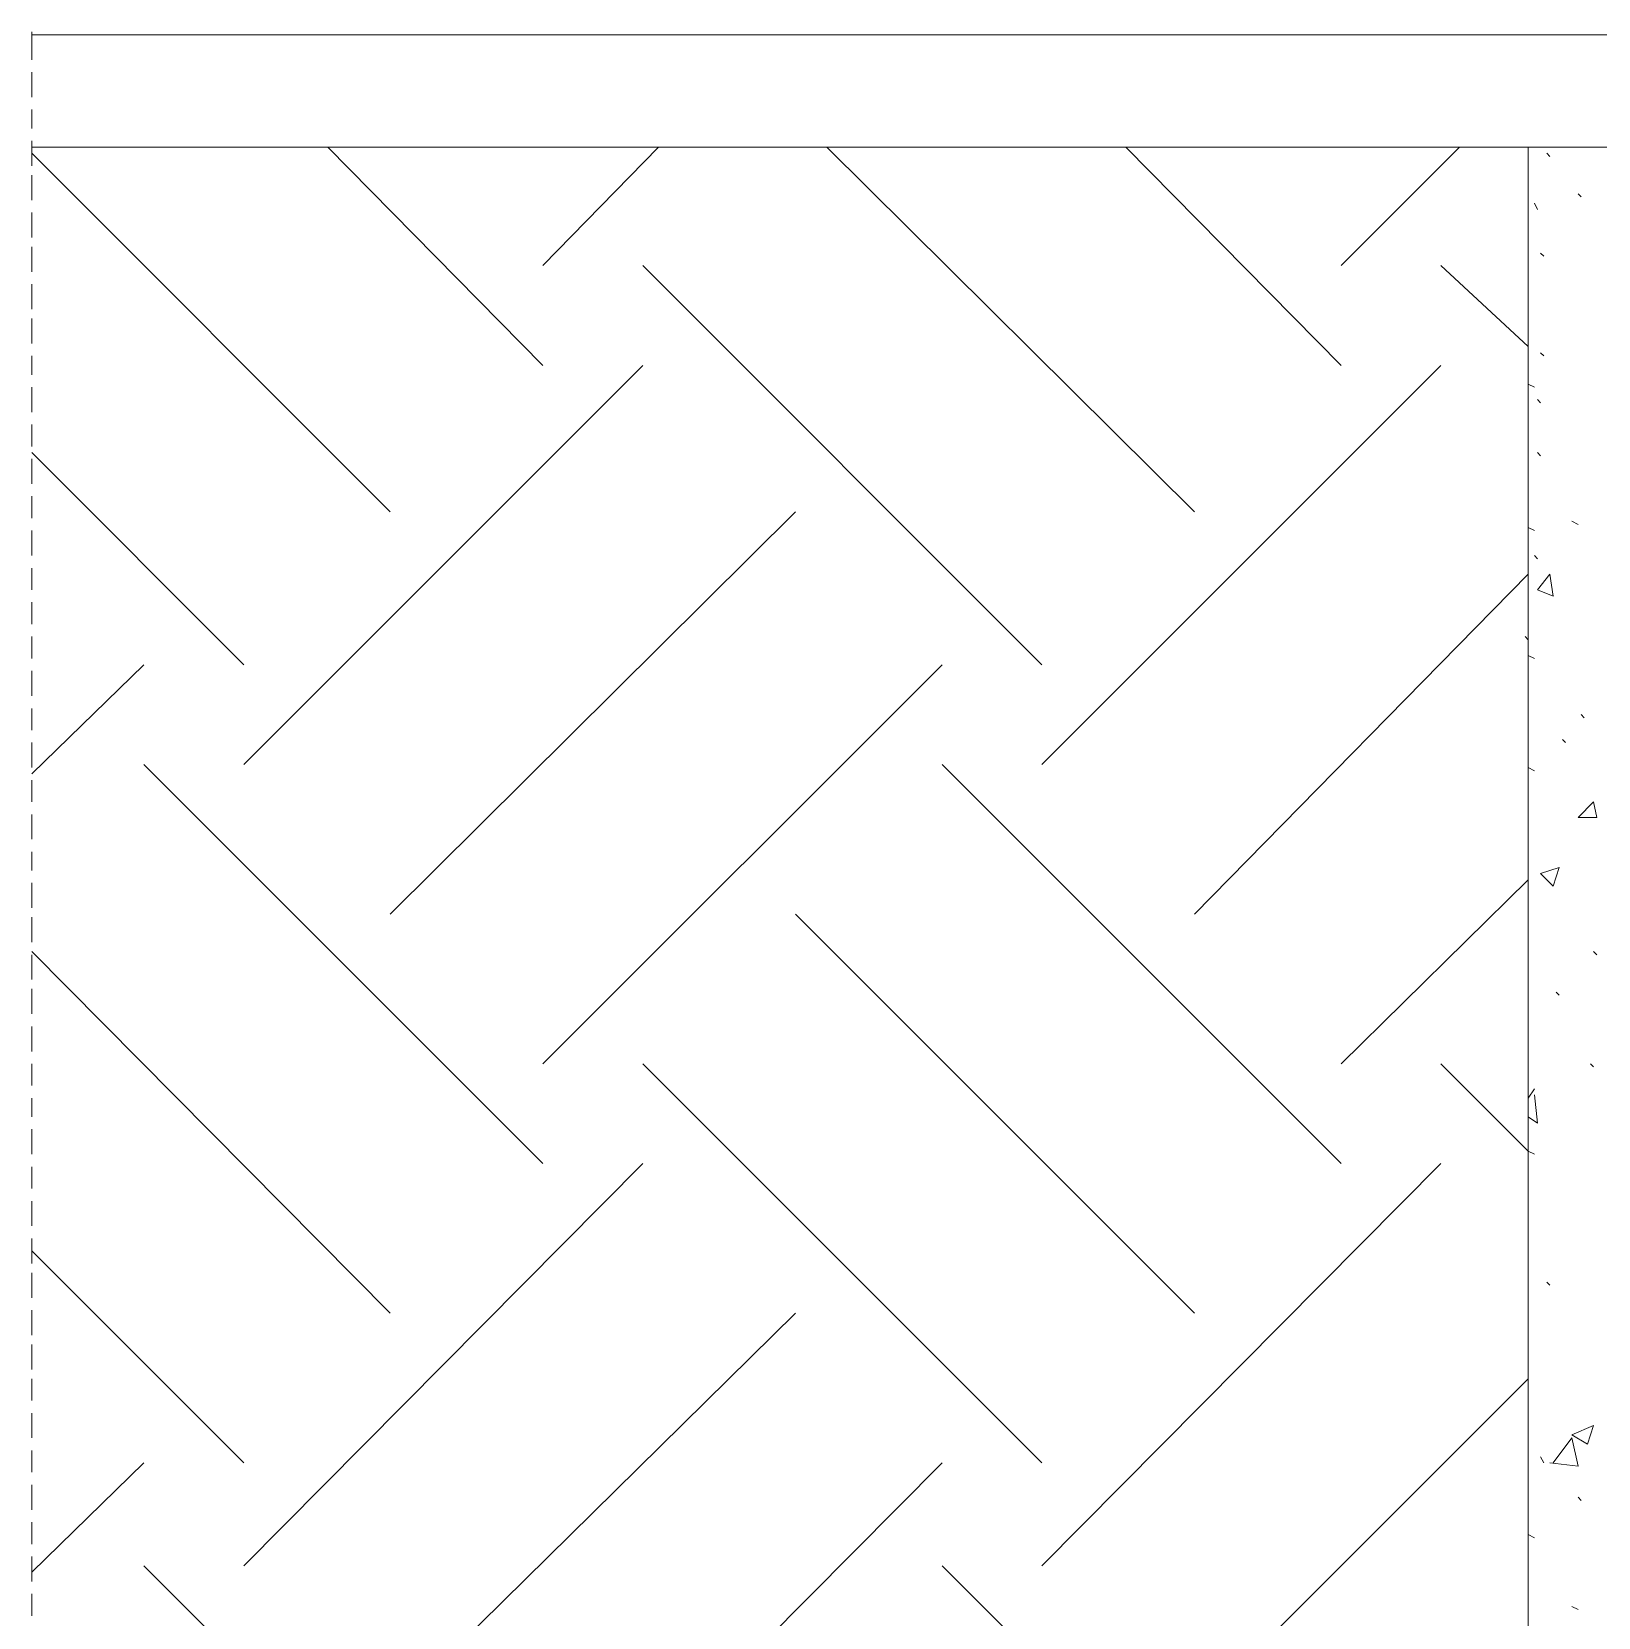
# Model space of a CAD drawing. Header units: millimetres. Extents: x 2928 to 3112, y 1220 to 1280.
# Drawn here: x 3075.7 to 3076.532, y 1264.647 to 1265.488 of the extents above; entities that cross this region are included whole.
import ezdxf

# ---------------------------------------------------------------- set-up
doc = ezdxf.new("R2010")
doc.units = ezdxf.units.MM

msp = doc.modelspace()

# ---------------------------------------------------------------- linework, layer by layer
at = {"color": 252, "linetype": 'Continuous', "lineweight": 13, "true_color": 0x989898}
for points in [[(3075.70038, 1265.47355), (3075.70038, 1265.48844), (3075.70038, 1265.48844)], [(3075.70038, 1265.45371), (3075.70038, 1265.46694), (3075.70038, 1265.46694)], [(3075.70038, 1265.43717), (3075.70038, 1265.44709), (3075.70038, 1265.44709)], [(3075.70038, 1265.41732), (3075.70038, 1265.43055), (3075.70038, 1265.43055)], [(3075.70038, 1265.39912), (3075.70038, 1265.41236), (3075.70038, 1265.41236)], [(3075.70038, 1265.37928), (3075.70038, 1265.39251), (3075.70038, 1265.39251)], [(3075.70038, 1265.36108), (3075.70038, 1265.37431), (3075.70038, 1265.37431)], [(3075.70038, 1265.34123), (3075.70038, 1265.35447), (3075.70038, 1265.35447)], [(3075.70038, 1265.32304), (3075.70038, 1265.33627), (3075.70038, 1265.33627)], [(3075.70038, 1265.3065), (3075.70038, 1265.31643), (3075.70038, 1265.31643)], [(3075.70038, 1265.28665), (3075.70038, 1265.29989), (3075.70038, 1265.29989)], [(3075.70038, 1265.26846), (3075.70038, 1265.28004), (3075.70038, 1265.28004)], [(3075.70038, 1265.24861), (3075.70038, 1265.26184), (3075.70038, 1265.26184)], [(3075.70038, 1265.23042), (3075.70038, 1265.242), (3075.70038, 1265.242)], [(3075.70038, 1265.21057), (3075.70038, 1265.2238), (3075.70038, 1265.2238)], [(3075.70038, 1265.19238), (3075.70038, 1265.20395), (3075.70038, 1265.20395)], [(3075.70038, 1265.17418), (3075.70038, 1265.18576), (3075.70038, 1265.18576)], [(3075.70038, 1265.15599), (3075.70038, 1265.16757), (3075.70038, 1265.16757)], [(3075.70038, 1265.13614), (3075.70038, 1265.14937), (3075.70038, 1265.14937)], [(3075.70038, 1265.11795), (3075.70038, 1265.12952), (3075.70038, 1265.12952)], [(3075.70038, 1265.0981), (3075.70038, 1265.11133), (3075.70038, 1265.11133)], [(3075.70038, 1265.0799), (3075.70038, 1265.09148), (3075.70038, 1265.09148)], [(3075.70038, 1265.06006), (3075.70038, 1265.07329), (3075.70038, 1265.07329)], [(3075.70038, 1265.04352), (3075.70038, 1265.05344), (3075.70038, 1265.05344)], [(3075.70038, 1265.02367), (3075.70038, 1265.0369), (3075.70038, 1265.0369)], [(3075.70038, 1265.00548), (3075.70038, 1265.01871), (3075.70038, 1265.01871)], [(3075.70038, 1264.98563), (3075.70038, 1264.99886), (3075.70038, 1264.99886)], [(3075.70038, 1264.96743), (3075.70038, 1264.98067), (3075.70038, 1264.98067)], [(3075.70038, 1264.94759), (3075.70038, 1264.96082), (3075.70038, 1264.96082)], [(3075.70038, 1264.92939), (3075.70038, 1264.94097), (3075.70038, 1264.94097)], [(3075.70038, 1264.91285), (3075.70038, 1264.92278), (3075.70038, 1264.92278)], [(3075.70038, 1264.893), (3075.70038, 1264.90624), (3075.70038, 1264.90624)], [(3075.70038, 1264.87481), (3075.70038, 1264.88639), (3075.70038, 1264.88639)], [(3075.70038, 1264.85496), (3075.70038, 1264.86819), (3075.70038, 1264.86819)], [(3075.70038, 1264.83511), (3075.70038, 1264.84835), (3075.70038, 1264.84835)], [(3075.70038, 1264.81692), (3075.70038, 1264.83015), (3075.70038, 1264.83015)], [(3075.70038, 1264.79707), (3075.70038, 1264.8103), (3075.70038, 1264.8103)], [(3075.70038, 1264.77888), (3075.70038, 1264.79211), (3075.70038, 1264.79211)], [(3075.70038, 1264.76234), (3075.70038, 1264.77392), (3075.70038, 1264.77392)], [(3075.70038, 1264.74249), (3075.70038, 1264.75572), (3075.70038, 1264.75572)], [(3075.70038, 1264.7243), (3075.70038, 1264.73588), (3075.70038, 1264.73588)], [(3075.70038, 1264.70445), (3075.70038, 1264.71768), (3075.70038, 1264.71768)], [(3075.70038, 1264.68626), (3075.70038, 1264.69783), (3075.70038, 1264.69783)], [(3075.70038, 1264.66641), (3075.70038, 1264.67964), (3075.70038, 1264.67964)], [(3075.70038, 1264.64821), (3075.70038, 1264.65979), (3075.70038, 1264.65979)]]:
    msp.add_lwpolyline(points, dxfattribs=at)
at = {"color": 7, "linetype": 'Continuous', "lineweight": 9, "true_color": 0x000007}
for points in [[(3075.70038, 1265.48679), (3088.13176, 1265.48679), (3088.13176, 1265.48679)], [(3075.70038, 1265.42724), (3088.13176, 1265.42724), (3088.13176, 1265.42724)]]:
    msp.add_lwpolyline(points, dxfattribs=at)
at = {"color": 9, "linetype": 'Continuous', "lineweight": 13, "true_color": 0xbababa}
for points in [[(3075.89059, 1265.23373), (3075.70038, 1265.42393), (3075.70038, 1265.42393)], [(3075.97164, 1265.31146), (3075.85751, 1265.42724), (3075.85751, 1265.42724)], [(3075.97164, 1265.36439), (3076.03284, 1265.42724), (3076.03284, 1265.42724)], [(3076.31732, 1265.23373), (3076.12215, 1265.42724), (3076.12215, 1265.42724)], [(3076.39506, 1265.31146), (3076.28093, 1265.42724), (3076.28093, 1265.42724)], [(3076.39506, 1265.36439), (3076.45791, 1265.42724), (3076.45791, 1265.42724)], [(3076.50588, 1265.42228), (3076.50422, 1265.42393), (3076.50422, 1265.42393)], [(3076.52242, 1265.40078), (3076.52076, 1265.40243), (3076.52076, 1265.40243)], [(3076.49926, 1265.39416), (3076.49761, 1265.39747), (3076.49761, 1265.39747)], [(3076.23628, 1265.15268), (3076.02457, 1265.36439), (3076.02457, 1265.36439)], [(3076.4943, 1265.32139), (3076.44799, 1265.36439), (3076.44799, 1265.36439)], [(3076.50257, 1265.36935), (3076.50091, 1265.37101), (3076.50091, 1265.37101)], [(3076.50257, 1265.31643), (3076.50091, 1265.31808), (3076.50091, 1265.31808)], [(3075.81285, 1265.09975), (3076.02457, 1265.31146), (3076.02457, 1265.31146)], [(3076.23628, 1265.09975), (3076.44799, 1265.31146), (3076.44799, 1265.31146)], [(3076.49761, 1265.29989), (3076.4943, 1265.30154), (3076.4943, 1265.30154)], [(3076.50091, 1265.29162), (3076.49926, 1265.29327), (3076.49926, 1265.29327)], [(3075.81285, 1265.15268), (3075.70038, 1265.26515), (3075.70038, 1265.26515)], [(3076.50091, 1265.2635), (3076.49926, 1265.26515), (3076.49926, 1265.26515)], [(3075.89059, 1265.02036), (3076.10561, 1265.23373), (3076.10561, 1265.23373)], [(3076.49761, 1265.2238), (3076.4943, 1265.22546), (3076.4943, 1265.22546)], [(3076.52076, 1265.22711), (3076.51745, 1265.22876), (3076.51745, 1265.22876)], [(3076.49926, 1265.20892), (3076.49761, 1265.21057), (3076.49761, 1265.21057)], [(3076.31732, 1265.02036), (3076.4943, 1265.20065), (3076.4943, 1265.20065)], [(3076.49926, 1265.19238), (3076.50588, 1265.20065), (3076.50588, 1265.20065)], [(3076.50753, 1265.18907), (3076.50588, 1265.20065), (3076.50588, 1265.20065)], [(3076.49926, 1265.19238), (3076.50753, 1265.18907), (3076.50753, 1265.18907)], [(3076.4943, 1265.16591), (3076.49264, 1265.16757), (3076.49264, 1265.16757)], [(3076.49761, 1265.15599), (3076.4943, 1265.15764), (3076.4943, 1265.15764)], [(3075.70038, 1265.09479), (3075.75993, 1265.15268), (3075.75993, 1265.15268)], [(3075.97164, 1264.94097), (3076.18335, 1265.15268), (3076.18335, 1265.15268)], [(3076.52407, 1265.12456), (3076.52242, 1265.12622), (3076.52242, 1265.12622)], [(3076.51415, 1265.11133), (3076.51249, 1265.11298), (3076.51249, 1265.11298)], [(3075.97164, 1264.88804), (3075.75993, 1265.09975), (3075.75993, 1265.09975)], [(3076.39506, 1264.88804), (3076.18335, 1265.09975), (3076.18335, 1265.09975)], [(3076.49761, 1265.09644), (3076.4943, 1265.0981), (3076.4943, 1265.0981)], [(3076.52076, 1265.07163), (3076.52903, 1265.0799), (3076.52903, 1265.0799)], [(3076.53069, 1265.07163), (3076.52903, 1265.0799), (3076.52903, 1265.0799)], [(3076.52076, 1265.07163), (3076.53069, 1265.07163), (3076.53069, 1265.07163)], [(3076.50091, 1265.04186), (3076.51084, 1265.04517), (3076.51084, 1265.04517)], [(3076.50753, 1265.03525), (3076.51084, 1265.04517), (3076.51084, 1265.04517)], [(3076.39506, 1264.94097), (3076.4943, 1265.03856), (3076.4943, 1265.03856)], [(3076.50091, 1265.04186), (3076.50753, 1265.03525), (3076.50753, 1265.03525)], [(3076.31732, 1264.80865), (3076.10561, 1265.02036), (3076.10561, 1265.02036)], [(3075.89059, 1264.80865), (3075.70038, 1265.00051), (3075.70038, 1265.00051)], [(3076.53069, 1264.99886), (3076.52903, 1265.00051), (3076.52903, 1265.00051)], [(3076.51084, 1264.97736), (3076.50918, 1264.97901), (3076.50918, 1264.97901)], [(3076.23628, 1264.72926), (3076.02457, 1264.94097), (3076.02457, 1264.94097)], [(3076.4943, 1264.89466), (3076.44799, 1264.94097), (3076.44799, 1264.94097)], [(3076.52903, 1264.93932), (3076.52738, 1264.94097), (3076.52738, 1264.94097)], [(3076.4943, 1264.92278), (3076.49761, 1264.92774), (3076.49761, 1264.92774)], [(3076.49926, 1264.90954), (3076.49761, 1264.92443), (3076.49761, 1264.92443)], [(3076.4943, 1264.91285), (3076.49926, 1264.90954), (3076.49926, 1264.90954)], [(3076.49761, 1264.893), (3076.4943, 1264.89466), (3076.4943, 1264.89466)], [(3075.81285, 1264.67468), (3076.02457, 1264.88804), (3076.02457, 1264.88804)], [(3076.23628, 1264.67468), (3076.44799, 1264.88804), (3076.44799, 1264.88804)], [(3075.81285, 1264.72926), (3075.70038, 1264.84173), (3075.70038, 1264.84173)], [(3076.50588, 1264.82354), (3076.50422, 1264.82519), (3076.50422, 1264.82519)], [(3075.89059, 1264.59694), (3076.10561, 1264.80865), (3076.10561, 1264.80865)], [(3076.31732, 1264.59694), (3076.4943, 1264.77392), (3076.4943, 1264.77392)], [(3076.50753, 1264.72926), (3076.51745, 1264.74249), (3076.51745, 1264.74249)], [(3076.51745, 1264.74415), (3076.52903, 1264.74911), (3076.52903, 1264.74911)], [(3076.51745, 1264.74415), (3076.52572, 1264.73918), (3076.52572, 1264.73918)], [(3076.52076, 1264.72761), (3076.51745, 1264.74249), (3076.51745, 1264.74249)], [(3076.52572, 1264.73918), (3076.52903, 1264.74911), (3076.52903, 1264.74911)], [(3075.70038, 1264.67137), (3075.75993, 1264.72926), (3075.75993, 1264.72926)], [(3075.97164, 1264.51589), (3076.18335, 1264.72926), (3076.18335, 1264.72926)], [(3076.50257, 1264.72926), (3076.50091, 1264.73257), (3076.50091, 1264.73257)], [(3076.50588, 1264.72926), (3076.52076, 1264.72761), (3076.52076, 1264.72761)], [(3076.52242, 1264.70941), (3076.52076, 1264.71107), (3076.52076, 1264.71107)], [(3076.49761, 1264.68956), (3076.4943, 1264.69122), (3076.4943, 1264.69122)], [(3075.97164, 1264.46297), (3075.75993, 1264.67468), (3075.75993, 1264.67468)], [(3076.39506, 1264.46297), (3076.18335, 1264.67468), (3076.18335, 1264.67468)], [(3076.52076, 1264.65152), (3076.51745, 1264.65318), (3076.51745, 1264.65318)]]:
    msp.add_lwpolyline(points, dxfattribs=at)
at = {"color": 253, "linetype": 'Continuous', "lineweight": 5, "true_color": 0x9a9a9a}
msp.add_lwpolyline([(3076.4943, 1265.42724), (3076.4943, 1264.12721), (3076.4943, 1264.12721)], dxfattribs=at)

doc.saveas('drawing.dxf')
